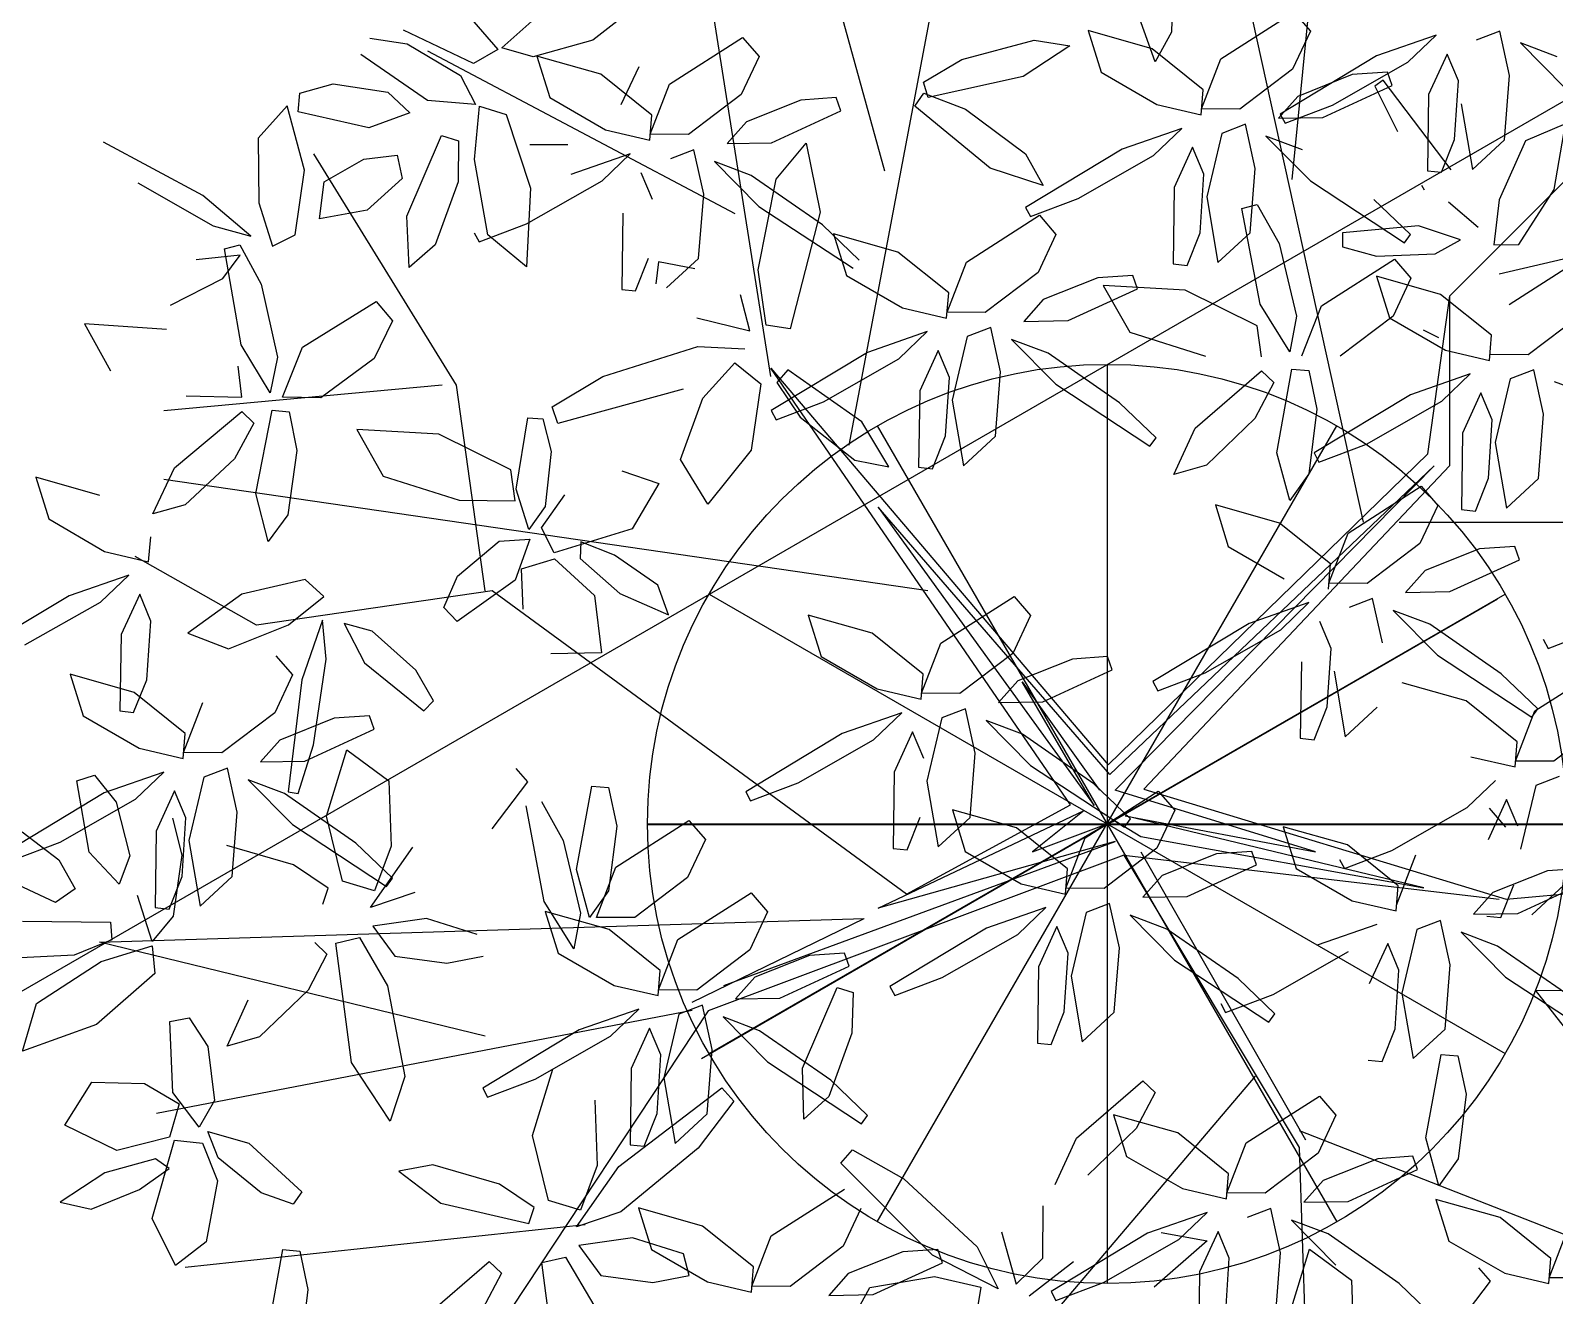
# Model space of a CAD drawing. Extents: x 8365 to 8547, y -347 to -272.
# Drawn here: x 8495.849 to 8496.843, y -302.266 to -301.44 of the extents above; entities that cross this region are included whole.
import ezdxf

# ---------------------------------------------------------------- set-up
doc = ezdxf.new("R2010")
doc.units = 0
doc.layers.get('0').update_dxf_attribs({"linetype": 'CONTINUOUS'})
doc.layers.add('1', color=7, linetype='CONTINUOUS')

msp = doc.modelspace()

# ---------------------------------------------------------------- linework, layer by layer
at = {"color": 44}
for p, q in [((8496.71859, -301.76143), (8496.61139, -301.27485)), ((8496.38302, -301.71109), (8496.46225, -301.29163)), ((8496.67198, -301.53772), (8496.69528, -301.30282)), ((8496.40632, -301.53212), (8496.34573, -301.314)), ((8496.33175, -301.66635), (8496.28048, -301.34197)), ((8496.30845, -301.56009), (8496.10804, -301.45382)), ((8496.7749, -301.61357), (8496.88579, -301.50268)), ((8496.12668, -301.67194), (8496.03347, -301.52094)), ((8496.80714, -301.59924), (8496.97492, -301.56009)), ((8496.76053, -301.71669), (8496.7749, -301.61357)), ((8496.7749, -301.72445), (8496.7749, -301.61357)), ((8496.5275, -301.94599), (8496.33175, -301.66076)), ((8496.33175, -301.66076), (8496.552, -301.91976)), ((8496.11736, -301.67194), (8495.93559, -301.68872)), ((8496.14532, -301.80617), (8496.12668, -301.67194)), ((8496.552, -301.91976), (8496.76053, -301.71669)), ((8496.7648, -301.72453), (8496.5531, -301.92607)), ((8496.55649, -301.93623), (8496.7648, -301.72453)), ((8496.57526, -301.93572), (8496.7749, -301.72445)), ((8496.43428, -301.80617), (8495.93559, -301.73347)), ((8496.5531, -301.92607), (8496.40186, -301.75146)), ((8496.40186, -301.75146), (8496.54294, -301.94623)), ((8496.74189, -301.76143), (8497.02619, -301.76143)), ((8495.99618, -301.82854), (8495.91695, -301.7838)), ((8496.14998, -301.80617), (8495.99618, -301.82854)), ((8496.42038, -302.00416), (8496.14998, -301.80617)), ((8496.54294, -301.94623), (8496.49586, -301.86561)), ((8496.49586, -301.86561), (8496.54633, -301.93623)), ((8496.6874, -301.97654), (8496.55649, -301.93623)), ((8496.57526, -301.93572), (8496.8118, -302.00751)), ((8496.40186, -302.01346), (8496.53633, -301.94961)), ((8496.42038, -302.00416), (8496.5275, -301.94599)), ((8496.53633, -301.94961), (8496.50263, -301.97654)), ((8496.50263, -301.97654), (8496.55649, -301.95639)), ((8496.55649, -301.95639), (8496.57325, -301.96655)), ((8496.56309, -301.953), (8496.6874, -301.97654)), ((8496.75803, -302.00008), (8496.56309, -301.953)), ((8496.30109, -302.06393), (8496.55649, -301.96977)), ((8496.55649, -301.96977), (8496.40186, -302.01346)), ((8496.57325, -301.96655), (8496.75803, -302.00008)), ((8496.56215, -301.97867), (8496.29085, -302.08028)), ((8496.56215, -301.97867), (8496.67664, -302.16971)), ((8496.56215, -301.97867), (8496.80714, -302.00751)), ((8496.57325, -301.97654), (8496.6808, -302.1647)), ((8496.8118, -302.00751), (8496.99823, -301.99074)), ((8495.89364, -302.03548), (8496.39279, -302.02013)), ((8496.28048, -302.07463), (8496.39279, -302.02013)), ((8496.14532, -302.097), (8495.89364, -302.03548)), ((8496.28048, -302.08022), (8495.93093, -302.14733)), ((8496.29085, -302.08028), (8496.08007, -302.39901)), ((8496.64795, -302.12314), (8496.29446, -302.53883)), ((8496.67664, -302.15852), (8497.10542, -302.3263)), ((8496.67664, -302.16971), (8496.69062, -302.60035)), ((8496.21057, -302.22004), (8495.94957, -302.24801))]:
    msp.add_line(p, q, dxfattribs=at)
at = {"color": 62}
for p, q in [((8496.59469, -301.39755), (8496.59339, -301.44148)), ((8496.58263, -301.46071), (8496.57126, -301.42934)), ((8496.62554, -301.4588), (8496.67325, -301.42831)), ((8496.67325, -301.42831), (8496.68405, -301.44078)), ((8496.58076, -301.4523), (8496.53893, -301.44045)), ((8496.53893, -301.44045), (8496.54735, -301.46762)), ((8496.59339, -301.44148), (8496.58263, -301.46071)), ((8496.68405, -301.44078), (8496.67238, -301.46556)), ((8496.76607, -301.44342), (8496.72717, -301.45696)), ((8496.74765, -301.46109), (8496.76607, -301.44342)), ((8496.52701, -301.45031), (8496.49655, -301.47047)), ((8496.50368, -301.4466), (8496.52701, -301.45031)), ((8496.614, -301.47899), (8496.58076, -301.4523)), ((8496.61292, -301.49156), (8496.62554, -301.4588)), ((8496.72717, -301.45696), (8496.66422, -301.49502)), ((8496.69843, -301.48917), (8496.74765, -301.46109)), ((8496.54735, -301.46762), (8496.58384, -301.48872)), ((8496.67238, -301.46556), (8496.63792, -301.49174)), ((8496.71132, -301.46918), (8496.67575, -301.48337)), ((8496.73429, -301.46762), (8496.71132, -301.46918)), ((8496.73148, -301.47284), (8496.72596, -301.47665)), ((8496.73735, -301.47627), (8496.73429, -301.46762)), ((8496.61268, -301.49542), (8496.614, -301.47899)), ((8496.67575, -301.48337), (8496.66311, -301.49755)), ((8496.69205, -301.49707), (8496.73735, -301.47627)), ((8496.72596, -301.47665), (8496.7409, -301.50624)), ((8496.76117, -301.48214), (8496.76046, -301.53198)), ((8496.58384, -301.48872), (8496.61268, -301.49542)), ((8496.63792, -301.49174), (8496.61292, -301.49156)), ((8496.66743, -301.50091), (8496.69843, -301.48917)), ((8496.59997, -301.50424), (8496.56107, -301.51778)), ((8496.58155, -301.52191), (8496.59997, -301.50424)), ((8496.64156, -301.50162), (8496.62616, -301.5075)), ((8496.64791, -301.53054), (8496.64156, -301.50162)), ((8496.66311, -301.49755), (8496.69205, -301.49707)), ((8496.66422, -301.49502), (8496.66743, -301.50091)), ((8496.62616, -301.5075), (8496.61636, -301.54899)), ((8496.67887, -301.51833), (8496.65499, -301.5093)), ((8496.65499, -301.5093), (8496.68395, -301.53859)), ((8496.56107, -301.51778), (8496.49812, -301.55584)), ((8496.53233, -301.54999), (8496.58155, -301.52191)), ((8496.60708, -301.51663), (8496.59506, -301.54296)), ((8496.61445, -301.53414), (8496.60708, -301.51663)), ((8496.61195, -301.57236), (8496.61445, -301.53414)), ((8496.64457, -301.57255), (8496.64791, -301.53054)), ((8496.76046, -301.53198), (8496.76958, -301.53294)), ((8496.59506, -301.54296), (8496.59435, -301.5928)), ((8496.68395, -301.53859), (8496.74538, -301.57904)), ((8496.50133, -301.56173), (8496.53233, -301.54999)), ((8496.61636, -301.54899), (8496.62366, -301.59185)), ((8496.6393, -301.55667), (8496.6493, -301.55391)), ((8496.6493, -301.55391), (8496.66355, -301.57935)), ((8496.74932, -301.57361), (8496.72539, -301.55068)), ((8496.50714, -301.56101), (8496.51794, -301.57348)), ((8496.65118, -301.6191), (8496.6393, -301.55667)), ((8496.51794, -301.57348), (8496.50628, -301.59826)), ((8496.60348, -301.59377), (8496.61195, -301.57236)), ((8496.62366, -301.59185), (8496.64457, -301.57255)), ((8496.75451, -301.56788), (8496.70487, -301.57243)), ((8496.70487, -301.57243), (8496.70487, -301.58161)), ((8496.74538, -301.57904), (8496.74932, -301.57361)), ((8496.66355, -301.57935), (8496.67485, -301.62688)), ((8496.70487, -301.58161), (8496.72706, -301.58777)), ((8496.59435, -301.5928), (8496.60348, -301.59377)), ((8496.69113, -301.6201), (8496.73883, -301.5896)), ((8496.72706, -301.58777), (8496.76533, -301.58623)), ((8496.73883, -301.5896), (8496.74963, -301.60207)), ((8496.54522, -301.60189), (8496.50964, -301.61607)), ((8496.56819, -301.60032), (8496.54522, -301.60189)), ((8496.57124, -301.60897), (8496.56819, -301.60032)), ((8496.76901, -301.61265), (8496.72718, -301.6008)), ((8496.72718, -301.6008), (8496.7356, -301.62797)), ((8496.74963, -301.60207), (8496.73797, -301.62685)), ((8496.52595, -301.62978), (8496.57124, -301.60897)), ((8496.60223, -301.60987), (8496.54873, -301.60679)), ((8496.54873, -301.60679), (8496.56606, -301.63734)), ((8496.64932, -301.63318), (8496.60223, -301.60987)), ((8496.6705, -301.65011), (8496.65118, -301.6191)), ((8496.6785, -301.65285), (8496.69113, -301.6201)), ((8496.497, -301.63026), (8496.52595, -301.62978)), ((8496.65208, -301.65338), (8496.64932, -301.63318)), ((8496.67485, -301.62688), (8496.6705, -301.65011)), ((8496.73797, -301.62685), (8496.7035, -301.65303)), ((8496.56606, -301.63734), (8496.61557, -301.65302)), ((8496.60878, -301.69994), (8496.65212, -301.66259)), ((8496.65212, -301.66259), (8496.66006, -301.67019)), ((8496.66206, -301.71603), (8496.67197, -301.66155)), ((8496.67197, -301.66155), (8496.68292, -301.66244)), ((8496.68292, -301.66244), (8496.68828, -301.68759)), ((8496.51784, -301.6713), (8496.57928, -301.71175)), ((8496.66006, -301.67019), (8496.64778, -301.69368)), ((8496.42896, -301.67566), (8496.42825, -301.7255)), ((8496.45026, -301.6817), (8496.45756, -301.72455)), ((8496.74932, -301.67813), (8496.68637, -301.71619)), ((8496.72058, -301.71034), (8496.7698, -301.68226)), ((8496.68828, -301.68759), (8496.68299, -301.72978)), ((8496.59492, -301.73028), (8496.60878, -301.69994)), ((8496.64778, -301.69368), (8496.61607, -301.7241)), ((8496.43737, -301.72647), (8496.44584, -301.70506)), ((8496.45756, -301.72455), (8496.47847, -301.70526)), ((8496.57928, -301.71175), (8496.58322, -301.70631)), ((8496.68958, -301.72208), (8496.72058, -301.71034)), ((8496.67054, -301.74729), (8496.66206, -301.71603)), ((8496.68637, -301.71619), (8496.68958, -301.72208)), ((8496.42825, -301.7255), (8496.43737, -301.72647)), ((8496.61607, -301.7241), (8496.59492, -301.73028)), ((8496.68299, -301.72978), (8496.67054, -301.74729)), ((8496.70859, -301.76844), (8496.7563, -301.73795)), ((8496.7563, -301.73795), (8496.7671, -301.75042)), ((8496.66381, -301.76194), (8496.62198, -301.75009)), ((8496.62198, -301.75009), (8496.6304, -301.77727)), ((8496.7671, -301.75042), (8496.75543, -301.7752)), ((8496.69705, -301.78863), (8496.66381, -301.76194)), ((8496.69597, -301.8012), (8496.70859, -301.76844)), ((8496.6304, -301.77727), (8496.66689, -301.79836)), ((8496.75543, -301.7752), (8496.72097, -301.80138)), ((8496.69573, -301.80506), (8496.69705, -301.78863)), ((8496.72097, -301.80138), (8496.69597, -301.8012)), ((8496.7588, -301.79301), (8496.74616, -301.8072)), ((8496.44283, -301.84032), (8496.49053, -301.80983)), ((8496.49053, -301.80983), (8496.50133, -301.8223)), ((8496.72461, -301.81126), (8496.70921, -301.81714)), ((8496.73096, -301.84019), (8496.72461, -301.81126)), ((8496.50133, -301.8223), (8496.48967, -301.84708)), ((8496.68302, -301.81388), (8496.64412, -301.82742)), ((8496.6646, -301.83156), (8496.68302, -301.81388)), ((8496.76192, -301.82797), (8496.73804, -301.81894)), ((8496.73804, -301.81894), (8496.767, -301.84824)), ((8496.64412, -301.82742), (8496.58117, -301.86548)), ((8496.61538, -301.85964), (8496.6646, -301.83156)), ((8496.6975, -301.84378), (8496.69013, -301.82627)), ((8496.43129, -301.86051), (8496.39804, -301.83382)), ((8496.4302, -301.87308), (8496.44283, -301.84032)), ((8496.48967, -301.84708), (8496.4552, -301.87326)), ((8496.52861, -301.85071), (8496.49303, -301.86489)), ((8496.55158, -301.84914), (8496.52861, -301.85071)), ((8496.55463, -301.85779), (8496.55158, -301.84914)), ((8496.42997, -301.87695), (8496.43129, -301.86051)), ((8496.50933, -301.8786), (8496.55463, -301.85779)), ((8496.58438, -301.87138), (8496.61538, -301.85964)), ((8496.40112, -301.87024), (8496.42997, -301.87695)), ((8496.49303, -301.86489), (8496.48039, -301.87908)), ((8496.58117, -301.86548), (8496.58438, -301.87138)), ((8496.4552, -301.87326), (8496.4302, -301.87308)), ((8496.48039, -301.87908), (8496.50933, -301.8786)), ((8496.41726, -301.88577), (8496.37835, -301.8993)), ((8496.39883, -301.90344), (8496.41726, -301.88577)), ((8496.44344, -301.88902), (8496.43365, -301.93052)), ((8496.45884, -301.88314), (8496.44344, -301.88902)), ((8496.4652, -301.91207), (8496.45884, -301.88314)), ((8496.49615, -301.89985), (8496.47227, -301.89082)), ((8496.47227, -301.89082), (8496.50123, -301.92012)), ((8496.42437, -301.89815), (8496.41235, -301.92448)), ((8496.43173, -301.91566), (8496.42437, -301.89815)), ((8496.54267, -301.9322), (8496.49615, -301.89985)), ((8496.46185, -301.95408), (8496.4652, -301.91207)), ((8496.50123, -301.92012), (8496.56267, -301.96057)), ((8496.41235, -301.92448), (8496.41164, -301.97432)), ((8496.43365, -301.93052), (8496.44095, -301.97337)), ((8496.53695, -301.9675), (8496.58466, -301.937)), ((8496.56661, -301.95513), (8496.54267, -301.9322)), ((8496.58466, -301.937), (8496.59546, -301.94948)), ((8496.49217, -301.96099), (8496.45034, -301.94915)), ((8496.45034, -301.94915), (8496.45876, -301.97632)), ((8496.59546, -301.94948), (8496.58379, -301.97425)), ((8496.42076, -301.97529), (8496.42923, -301.95388)), ((8496.44095, -301.97337), (8496.46185, -301.95408)), ((8496.52541, -301.98769), (8496.49217, -301.96099)), ((8496.56267, -301.96057), (8496.56661, -301.95513)), ((8496.52433, -302.00026), (8496.53695, -301.9675)), ((8496.41164, -301.97432), (8496.42076, -301.97529)), ((8496.45876, -301.97632), (8496.49525, -301.99741)), ((8496.58379, -301.97425), (8496.54933, -302.00043)), ((8496.62273, -301.97788), (8496.58716, -301.99207)), ((8496.6457, -301.97632), (8496.62273, -301.97788)), ((8496.64876, -301.98497), (8496.6457, -301.97632)), ((8496.52409, -302.00412), (8496.52541, -301.98769)), ((8496.60346, -302.00577), (8496.64876, -301.98497)), ((8496.49525, -301.99741), (8496.52409, -302.00412)), ((8496.54933, -302.00043), (8496.52433, -302.00026)), ((8496.58716, -301.99207), (8496.57452, -302.00625)), ((8496.31889, -302.00335), (8496.32969, -302.01583)), ((8496.55297, -302.01032), (8496.53757, -302.0162)), ((8496.55932, -302.03924), (8496.55297, -302.01032)), ((8496.57452, -302.00625), (8496.60346, -302.00577)), ((8496.32969, -302.01583), (8496.31803, -302.0406)), ((8496.51138, -302.01294), (8496.47248, -302.02648)), ((8496.49296, -302.03061), (8496.51138, -302.01294)), ((8496.53757, -302.0162), (8496.52777, -302.05769)), ((8496.59028, -302.02703), (8496.5664, -302.018)), ((8496.5664, -302.018), (8496.59536, -302.04729)), ((8496.47248, -302.02648), (8496.40953, -302.06454)), ((8496.44374, -302.05869), (8496.49296, -302.03061)), ((8496.51849, -302.02532), (8496.50647, -302.05166)), ((8496.52586, -302.04284), (8496.51849, -302.02532)), ((8496.6368, -302.05937), (8496.59028, -302.02703)), ((8496.55598, -302.08125), (8496.55932, -302.03924)), ((8496.35697, -302.04423), (8496.32139, -302.05842)), ((8496.33769, -302.07212), (8496.38299, -302.05132)), ((8496.37994, -302.04267), (8496.35697, -302.04423)), ((8496.38299, -302.05132), (8496.37994, -302.04267)), ((8496.52336, -302.08105), (8496.52586, -302.04284)), ((8496.41274, -302.07043), (8496.44374, -302.05869)), ((8496.50647, -302.05166), (8496.50576, -302.1015)), ((8496.52777, -302.05769), (8496.53507, -302.10055)), ((8496.35252, -302.11775), (8496.37501, -302.06515)), ((8496.37501, -302.06515), (8496.38548, -302.06848)), ((8496.38548, -302.06848), (8496.38479, -302.09498)), ((8496.40953, -302.06454), (8496.41274, -302.07043)), ((8496.30875, -302.0726), (8496.33769, -302.07212)), ((8496.51489, -302.10246), (8496.52336, -302.08105)), ((8496.53507, -302.10055), (8496.55598, -302.08125)), ((8496.62547, -302.0756), (8496.62867, -302.08149)), ((8496.30063, -302.08435), (8496.32959, -302.11364)), ((8496.37103, -302.12573), (8496.32451, -302.09338)), ((8496.38479, -302.09498), (8496.36969, -302.13625)), ((8496.50576, -302.1015), (8496.51489, -302.10246)), ((8496.32959, -302.11364), (8496.39103, -302.15409)), ((8496.35342, -302.1511), (8496.35252, -302.11775)), ((8496.39497, -302.14866), (8496.37103, -302.12573)), ((8496.53136, -302.16346), (8496.5747, -302.12611)), ((8496.5747, -302.12611), (8496.58264, -302.13372)), ((8496.36969, -302.13625), (8496.35342, -302.1511)), ((8496.58264, -302.13372), (8496.57036, -302.15721)), ((8496.39103, -302.15409), (8496.39497, -302.14866)), ((8496.59736, -302.16005), (8496.55554, -302.1482)), ((8496.55554, -302.1482), (8496.56396, -302.17538)), ((8496.57036, -302.15721), (8496.53865, -302.18763)), ((8496.63061, -302.18674), (8496.59736, -302.16005)), ((8496.5175, -302.19381), (8496.53136, -302.16346)), ((8496.62953, -302.19931), (8496.64215, -302.16655)), ((8496.3774, -302.17984), (8496.38504, -302.17111)), ((8496.43726, -302.23983), (8496.3774, -302.17984)), ((8496.38504, -302.17111), (8496.41862, -302.19011)), ((8496.56396, -302.17538), (8496.60045, -302.19647)), ((8496.41862, -302.19011), (8496.4664, -302.23448)), ((8496.62929, -302.20318), (8496.63061, -302.18674)), ((8496.33209, -302.22738), (8496.3798, -302.19688)), ((8496.60045, -302.19647), (8496.62929, -302.20318)), ((8496.3906, -302.20935), (8496.37893, -302.23413)), ((8496.32055, -302.24757), (8496.28731, -302.22087)), ((8496.31947, -302.26013), (8496.33209, -302.22738)), ((8496.37893, -302.23413), (8496.34446, -302.26031)), ((8496.41787, -302.23776), (8496.3823, -302.25194)), ((8496.44084, -302.2362), (8496.41787, -302.23776)), ((8496.44389, -302.24485), (8496.44084, -302.2362)), ((8496.31923, -302.264), (8496.32055, -302.24757)), ((8496.3986, -302.26565), (8496.44389, -302.24485)), ((8496.29039, -302.25729), (8496.31923, -302.264)), ((8496.34446, -302.26031), (8496.31947, -302.26013)), ((8496.3823, -302.25194), (8496.36966, -302.26613)), ((8496.39646, -302.26104), (8496.43861, -302.25387)), ((8496.36966, -302.26613), (8496.3986, -302.26565)), ((8496.38003, -302.29084), (8496.39646, -302.26104))]:
    msp.add_line(p, q, dxfattribs=at)
at = {"color": 60}
for p, q in [((8496.13072, -301.42646), (8496.15368, -301.45283)), ((8496.1562, -301.45163), (8496.17977, -301.43083)), ((8496.23523, -301.4315), (8496.21566, -301.44673)), ((8496.13771, -301.46181), (8496.09196, -301.44023)), ((8496.07003, -301.44527), (8496.09455, -301.449)), ((8496.09455, -301.449), (8496.12925, -301.46974)), ((8496.15368, -301.45283), (8496.13771, -301.46181)), ((8496.17673, -301.45763), (8496.1562, -301.45163)), ((8496.21566, -301.44673), (8496.17673, -301.45763)), ((8496.26565, -301.47539), (8496.31335, -301.44489)), ((8496.31335, -301.44489), (8496.32416, -301.45737)), ((8496.45647, -301.45921), (8496.50368, -301.4466)), ((8496.10771, -301.48598), (8496.0643, -301.45607)), ((8496.22086, -301.46888), (8496.17903, -301.45704)), ((8496.17903, -301.45704), (8496.18746, -301.48421)), ((8496.24555, -301.46413), (8496.23389, -301.48891)), ((8496.32416, -301.45737), (8496.31249, -301.48214)), ((8496.43143, -301.47416), (8496.45647, -301.45921)), ((8496.12925, -301.46974), (8496.13902, -301.48877)), ((8496.25411, -301.49558), (8496.22086, -301.46888)), ((8496.43447, -301.48408), (8496.43143, -301.47416)), ((8496.49655, -301.47047), (8496.43447, -301.48408)), ((8496.02331, -301.49355), (8496.02446, -301.48138)), ((8496.02446, -301.48138), (8496.04606, -301.47516)), ((8496.04606, -301.47516), (8496.0818, -301.48059)), ((8496.0818, -301.48059), (8496.09627, -301.49422)), ((8496.18746, -301.48421), (8496.22394, -301.5053)), ((8496.25303, -301.50815), (8496.26565, -301.47539)), ((8496.31249, -301.48214), (8496.27802, -301.50832)), ((8496.3744, -301.48421), (8496.35143, -301.48577)), ((8496.37745, -301.49286), (8496.3744, -301.48421)), ((8496.42577, -301.48986), (8496.43168, -301.48133)), ((8496.43168, -301.48133), (8496.45892, -301.49172)), ((8496.01623, -301.48962), (8495.99715, -301.51072)), ((8496.02737, -301.53164), (8496.01623, -301.48962)), ((8496.06935, -301.50397), (8496.02331, -301.49355)), ((8496.09627, -301.49422), (8496.06935, -301.50397)), ((8496.13902, -301.48877), (8496.10771, -301.48598)), ((8496.13829, -301.52458), (8496.14163, -301.48977)), ((8496.14163, -301.48977), (8496.15914, -301.49518)), ((8496.35143, -301.48577), (8496.31585, -301.49996)), ((8496.33216, -301.51366), (8496.37745, -301.49286)), ((8496.47492, -301.53016), (8496.42577, -301.48986)), ((8496.45892, -301.49172), (8496.49808, -301.52096)), ((8496.15914, -301.49518), (8496.17496, -301.54322)), ((8496.25279, -301.51201), (8496.25411, -301.49558)), ((8496.31585, -301.49996), (8496.30322, -301.51414)), ((8495.961, -301.5481), (8495.89616, -301.51337)), ((8495.99715, -301.51072), (8495.99762, -301.55286)), ((8496.09421, -301.56157), (8496.1168, -301.50897)), ((8496.1168, -301.50897), (8496.12787, -301.51246)), ((8496.12787, -301.51246), (8496.12767, -301.53908)), ((8496.22394, -301.5053), (8496.25279, -301.51201)), ((8496.27802, -301.50832), (8496.25303, -301.50815)), ((8496.30322, -301.51414), (8496.33216, -301.51366)), ((8496.33528, -301.53744), (8496.35495, -301.51398)), ((8496.35495, -301.51398), (8496.36411, -301.55906)), ((8496.04035, -301.53924), (8496.06626, -301.52426)), ((8496.06626, -301.52426), (8496.08799, -301.52166)), ((8496.08799, -301.52166), (8496.09109, -301.53707)), ((8496.19942, -301.51509), (8496.17442, -301.51491)), ((8496.24008, -301.52083), (8496.20117, -301.53437)), ((8496.22165, -301.5385), (8496.24008, -301.52083)), ((8496.28166, -301.51821), (8496.26626, -301.52409)), ((8496.28802, -301.54713), (8496.28166, -301.51821)), ((8496.49808, -301.52096), (8496.50962, -301.54158)), ((8496.02137, -301.57385), (8496.02737, -301.53164)), ((8496.14715, -301.57387), (8496.13829, -301.52458)), ((8496.25456, -301.55073), (8496.24719, -301.53321)), ((8496.31897, -301.53492), (8496.29509, -301.52589)), ((8496.29509, -301.52589), (8496.32405, -301.55518)), ((8496.50962, -301.54158), (8496.47492, -301.53016)), ((8495.91864, -301.53981), (8495.96789, -301.56782)), ((8496.03718, -301.56338), (8496.04035, -301.53924)), ((8496.09109, -301.53707), (8496.06842, -301.55765)), ((8496.12767, -301.53908), (8496.11262, -301.58038)), ((8496.17496, -301.54322), (8496.17233, -301.59458)), ((8496.17244, -301.56658), (8496.22165, -301.5385)), ((8496.3655, -301.56726), (8496.31897, -301.53492)), ((8496.32354, -301.59653), (8496.33528, -301.53744)), ((8496.75658, -301.5414), (8496.75817, -301.54436)), ((8495.99249, -301.57466), (8495.961, -301.5481)), ((8495.99762, -301.55286), (8496.00656, -301.5811)), ((8496.28468, -301.58914), (8496.28802, -301.54713)), ((8496.06842, -301.55765), (8496.03718, -301.56338)), ((8496.09582, -301.5951), (8496.09421, -301.56157)), ((8496.23517, -301.55955), (8496.23446, -301.60939)), ((8496.32405, -301.55518), (8496.38549, -301.59563)), ((8496.36411, -301.55906), (8496.34451, -301.63503)), ((8496.45944, -301.5915), (8496.50714, -301.56101)), ((8496.49812, -301.55584), (8496.50133, -301.56173)), ((8495.96789, -301.56782), (8495.99249, -301.57466)), ((8496.00656, -301.5811), (8496.02137, -301.57385)), ((8496.13823, -301.57243), (8496.14144, -301.57832)), ((8496.14144, -301.57832), (8496.17244, -301.56658)), ((8496.17233, -301.59458), (8496.14715, -301.57387)), ((8496.38943, -301.5902), (8496.3655, -301.56726)), ((8496.41465, -301.585), (8496.37282, -301.57316)), ((8496.37282, -301.57316), (8496.38125, -301.60033)), ((8495.97518, -301.58295), (8495.98522, -301.58033)), ((8495.9862, -301.64554), (8495.97518, -301.58295)), ((8495.98522, -301.58033), (8495.99911, -301.60596)), ((8496.11262, -301.58038), (8496.09582, -301.5951)), ((8495.98546, -301.58709), (8495.95668, -301.59019)), ((8495.97416, -301.60236), (8495.98546, -301.58709)), ((8496.24358, -301.61035), (8496.25205, -301.58894)), ((8496.2584, -301.59129), (8496.25672, -301.60583)), ((8496.28223, -301.59591), (8496.2584, -301.59129)), ((8496.26377, -301.60844), (8496.28468, -301.58914)), ((8496.4479, -301.61169), (8496.41465, -301.585)), ((8496.44681, -301.62426), (8496.45944, -301.5915)), ((8495.94001, -301.6197), (8495.97416, -301.60236)), ((8496.32881, -301.63263), (8496.32354, -301.59653)), ((8496.38125, -301.60033), (8496.41773, -301.62142)), ((8496.50628, -301.59826), (8496.47181, -301.62444)), ((8495.99911, -301.60596), (8496.00976, -301.65366)), ((8496.23446, -301.60939), (8496.24358, -301.61035)), ((8496.31801, -301.63643), (8496.31193, -301.61287)), ((8496.44658, -301.62813), (8496.4479, -301.61169)), ((8496.02613, -301.64709), (8496.07425, -301.61726)), ((8496.07425, -301.61726), (8496.08488, -301.62988)), ((8496.41773, -301.62142), (8496.44658, -301.62813)), ((8496.50964, -301.61607), (8496.497, -301.63026)), ((8495.93738, -301.63564), (8495.88393, -301.63182)), ((8495.88393, -301.63182), (8495.90083, -301.6626)), ((8496.08488, -301.62988), (8496.07287, -301.6545)), ((8496.28352, -301.62786), (8496.31801, -301.63643)), ((8496.34451, -301.63503), (8496.32881, -301.63263)), ((8496.47181, -301.62444), (8496.44681, -301.62426)), ((8496.43387, -301.63695), (8496.39496, -301.65049)), ((8496.41544, -301.65462), (8496.43387, -301.63695)), ((8496.46005, -301.6402), (8496.45026, -301.6817)), ((8496.47545, -301.63432), (8496.46005, -301.6402)), ((8496.48181, -301.66325), (8496.47545, -301.63432)), ((8496.51276, -301.65103), (8496.48888, -301.642)), ((8496.48888, -301.642), (8496.51784, -301.6713)), ((8496.76783, -301.64095), (8496.75779, -301.63605)), ((8496.00508, -301.67682), (8495.9862, -301.64554)), ((8496.01305, -301.67967), (8496.02613, -301.64709)), ((8496.22208, -301.66624), (8496.28425, -301.64656)), ((8496.28425, -301.64656), (8496.31483, -301.64816)), ((8496.39496, -301.65049), (8496.33202, -301.68854)), ((8496.44098, -301.64933), (8496.42896, -301.67566)), ((8496.44834, -301.66684), (8496.44098, -301.64933)), ((8496.55928, -301.68338), (8496.51276, -301.65103)), ((8495.98662, -301.67983), (8495.98414, -301.6596)), ((8496.00976, -301.65366), (8496.00508, -301.67682)), ((8496.07287, -301.6545), (8496.03804, -301.6802)), ((8496.28741, -301.6803), (8496.30838, -301.65732)), ((8496.30838, -301.65732), (8496.32523, -301.67106)), ((8496.34289, -301.66184), (8496.33577, -301.67021)), ((8496.39119, -301.69574), (8496.34289, -301.66184)), ((8496.36623, -301.6827), (8496.41544, -301.65462)), ((8496.47847, -301.70526), (8496.48181, -301.66325)), ((8496.18899, -301.68608), (8496.22208, -301.66624)), ((8496.32523, -301.67106), (8496.31907, -301.7143)), ((8496.33577, -301.67021), (8496.351, -301.69285)), ((8496.44584, -301.70506), (8496.44834, -301.66684)), ((8495.95012, -301.67897), (8495.98662, -301.67983)), ((8496.03804, -301.6802), (8496.01305, -301.67967)), ((8496.27453, -301.67455), (8496.19282, -301.69703)), ((8496.27285, -301.7205), (8496.28741, -301.6803)), ((8496.33523, -301.69444), (8496.36623, -301.6827)), ((8496.58322, -301.70631), (8496.55928, -301.68338)), ((8495.94268, -301.72578), (8495.98654, -301.68904)), ((8495.98654, -301.68904), (8495.99437, -301.69675)), ((8495.99573, -301.74261), (8496.00639, -301.68828)), ((8496.00639, -301.68828), (8496.01733, -301.68932)), ((8496.01733, -301.68932), (8496.02235, -301.71454)), ((8496.16561, -301.73976), (8496.17331, -301.69328)), ((8496.17331, -301.69328), (8496.18308, -301.69388)), ((8496.19282, -301.69703), (8496.18899, -301.68608)), ((8496.33202, -301.68854), (8496.33523, -301.69444)), ((8496.351, -301.69285), (8496.38671, -301.72078)), ((8495.99437, -301.69675), (8495.98176, -301.72007)), ((8496.11505, -301.70386), (8496.06155, -301.70078)), ((8496.06155, -301.70078), (8496.07888, -301.73133)), ((8496.18308, -301.69388), (8496.18837, -301.71518)), ((8496.40883, -301.72516), (8496.39119, -301.69574)), ((8496.16214, -301.72717), (8496.11505, -301.70386)), ((8495.98176, -301.72007), (8495.94963, -301.75005)), ((8496.02235, -301.71454), (8496.01647, -301.75665)), ((8496.18837, -301.71518), (8496.18454, -301.75114)), ((8496.29067, -301.7495), (8496.27285, -301.7205)), ((8496.31907, -301.7143), (8496.29067, -301.7495)), ((8496.38671, -301.72078), (8496.40883, -301.72516)), ((8495.89394, -301.74399), (8495.85217, -301.73192)), ((8495.85217, -301.73192), (8495.86046, -301.75914)), ((8495.92841, -301.75593), (8495.94268, -301.72578)), ((8496.07888, -301.73133), (8496.12839, -301.74701)), ((8496.1649, -301.74737), (8496.16214, -301.72717)), ((8496.23467, -301.72776), (8496.25865, -301.73609)), ((8496.00378, -301.77399), (8495.99573, -301.74261)), ((8496.17381, -301.76622), (8496.16561, -301.73976)), ((8496.25865, -301.73609), (8496.24123, -301.76563)), ((8495.94963, -301.75005), (8495.92841, -301.75593)), ((8496.12839, -301.74701), (8496.1649, -301.74737)), ((8496.18454, -301.75114), (8496.17381, -301.76622)), ((8496.18211, -301.76507), (8496.19732, -301.74342)), ((8495.86046, -301.75914), (8495.89683, -301.78042)), ((8496.01647, -301.75665), (8496.00378, -301.77399)), ((8495.92564, -301.78728), (8495.92705, -301.77086)), ((8496.15449, -301.77379), (8496.1745, -301.77253)), ((8496.1745, -301.77253), (8496.16488, -301.79932)), ((8496.19047, -301.7814), (8496.18211, -301.76507)), ((8496.24123, -301.76563), (8496.19047, -301.7814)), ((8495.89683, -301.78042), (8495.92564, -301.78728)), ((8496.1273, -301.79658), (8496.15449, -301.77379)), ((8496.20789, -301.77425), (8496.20738, -301.78509)), ((8496.22984, -301.78294), (8496.20789, -301.77425)), ((8496.16897, -301.79189), (8496.19067, -301.78524)), ((8496.17023, -301.81814), (8496.16897, -301.79189)), ((8496.19067, -301.78524), (8496.21677, -301.80931)), ((8496.20738, -301.78509), (8496.23323, -301.80784)), ((8496.25796, -301.8024), (8496.22984, -301.78294)), ((8495.91288, -301.79603), (8495.87391, -301.80937)), ((8495.89437, -301.81361), (8495.91288, -301.79603)), ((8496.02797, -301.79871), (8495.98643, -301.80836)), ((8496.04007, -301.8099), (8496.02797, -301.79871)), ((8496.11833, -301.81696), (8496.1273, -301.79658)), ((8496.16488, -301.79932), (8496.12715, -301.82628)), ((8496.26511, -301.82187), (8496.25796, -301.8024)), ((8495.87391, -301.80937), (8495.81076, -301.8471)), ((8495.91993, -301.80845), (8495.90777, -301.83472)), ((8495.9272, -301.82601), (8495.91993, -301.80845)), ((8495.98643, -301.80836), (8495.95127, -301.83392)), ((8496.01697, -301.82844), (8496.04007, -301.8099)), ((8496.21677, -301.80931), (8496.22135, -301.84668)), ((8496.23323, -301.80784), (8496.26511, -301.82187)), ((8495.845, -301.84143), (8495.89437, -301.81361)), ((8496.12715, -301.82628), (8496.11833, -301.81696)), ((8496.39804, -301.83382), (8496.35621, -301.82197)), ((8496.35621, -301.82197), (8496.36464, -301.84915)), ((8495.9245, -301.86421), (8495.9272, -301.82601)), ((8495.97784, -301.84409), (8496.01697, -301.82844)), ((8496.03915, -301.82535), (8496.02575, -301.8643)), ((8496.04166, -301.85075), (8496.03915, -301.82535)), ((8496.0716, -301.83244), (8496.05328, -301.82741)), ((8496.05328, -301.82741), (8496.06656, -301.85313)), ((8496.1001, -301.85802), (8496.0716, -301.83244)), ((8495.90777, -301.83472), (8495.9068, -301.88456)), ((8495.95127, -301.83392), (8495.97784, -301.84409)), ((8496.00883, -301.84853), (8496.01963, -301.86101)), ((8496.03332, -301.9068), (8496.04166, -301.85075)), ((8496.22135, -301.84668), (8496.18821, -301.84723)), ((8496.36464, -301.84915), (8496.40112, -301.87024)), ((8495.91634, -301.87252), (8495.87451, -301.86068)), ((8495.87451, -301.86068), (8495.88294, -301.88785)), ((8496.01963, -301.86101), (8496.00797, -301.88578)), ((8496.06656, -301.85313), (8496.1053, -301.88449)), ((8496.1117, -301.87791), (8496.1001, -301.85802)), ((8495.91592, -301.88557), (8495.9245, -301.86421)), ((8496.02575, -301.8643), (8496.01678, -301.93731)), ((8495.94959, -301.89922), (8495.91634, -301.87252)), ((8495.9485, -301.91179), (8495.96112, -301.87903)), ((8496.1053, -301.88449), (8496.1117, -301.87791)), ((8495.88294, -301.88785), (8495.91942, -301.90894)), ((8495.9068, -301.88456), (8495.91592, -301.88557)), ((8496.00797, -301.88578), (8495.9735, -301.91196)), ((8496.04691, -301.88941), (8496.01133, -301.9036)), ((8496.06988, -301.88785), (8496.04691, -301.88941)), ((8496.07293, -301.8965), (8496.06988, -301.88785)), ((8495.94827, -301.91565), (8495.94959, -301.89922)), ((8496.02763, -301.9173), (8496.07293, -301.8965)), ((8496.37835, -301.8993), (8496.31541, -301.93736)), ((8495.91942, -301.90894), (8495.94827, -301.91565)), ((8495.9735, -301.91196), (8495.9485, -301.91179)), ((8496.01133, -301.9036), (8495.99869, -301.91778)), ((8496.02339, -301.93843), (8496.03332, -301.9068)), ((8496.04188, -301.95321), (8496.05509, -301.90996)), ((8496.05509, -301.90996), (8496.08245, -301.9302)), ((8496.34962, -301.93152), (8496.39883, -301.90344)), ((8495.97714, -301.92185), (8495.96174, -301.92773)), ((8495.9835, -301.95077), (8495.97714, -301.92185)), ((8495.99869, -301.91778), (8496.02763, -301.9173)), ((8496.16545, -301.92209), (8496.1731, -301.93082)), ((8495.87875, -301.93023), (8495.89041, -301.92658)), ((8495.88696, -301.97671), (8495.87875, -301.93023)), ((8495.89041, -301.92658), (8495.9045, -301.94409)), ((8495.93556, -301.92447), (8495.89665, -301.93801)), ((8495.91713, -301.94214), (8495.93556, -301.92447)), ((8495.96174, -301.92773), (8495.95195, -301.96922)), ((8496.01445, -301.93856), (8495.99057, -301.92953)), ((8495.99057, -301.92953), (8496.01953, -301.95882)), ((8496.08245, -301.9302), (8496.08396, -301.97294)), ((8496.1731, -301.93082), (8496.14981, -301.96158)), ((8496.31861, -301.94326), (8496.34962, -301.93152)), ((8495.89665, -301.93801), (8495.83371, -301.97607)), ((8495.94266, -301.93685), (8495.93065, -301.96319)), ((8495.95003, -301.95437), (8495.94266, -301.93685)), ((8496.06097, -301.97091), (8496.01445, -301.93856)), ((8496.01678, -301.93731), (8496.02339, -301.93843)), ((8496.20497, -301.98819), (8496.21488, -301.93372)), ((8496.21488, -301.93372), (8496.22583, -301.93461)), ((8496.22583, -301.93461), (8496.2312, -301.95975)), ((8496.31541, -301.93736), (8496.31861, -301.94326)), ((8495.86791, -301.97022), (8495.91713, -301.94214)), ((8495.9045, -301.94409), (8495.91334, -301.97914)), ((8495.98015, -301.99278), (8495.9835, -301.95077)), ((8496.18395, -302.00892), (8496.17206, -301.94649)), ((8496.18206, -301.94373), (8496.19632, -301.96917)), ((8495.94134, -301.95462), (8495.9474, -301.97867)), ((8495.94753, -301.99258), (8495.95003, -301.95437)), ((8496.01953, -301.95882), (8496.08097, -301.99927)), ((8496.05232, -301.99563), (8496.04188, -301.95321)), ((8496.2312, -301.95975), (8496.2259, -302.00194)), ((8496.23066, -301.98659), (8496.27836, -301.95609)), ((8496.27836, -301.95609), (8496.28916, -301.96857)), ((8495.83691, -301.98196), (8495.86791, -301.97022)), ((8495.84321, -301.96363), (8495.86705, -301.98172)), ((8495.93065, -301.96319), (8495.92994, -302.01303)), ((8495.95195, -301.96922), (8495.95925, -302.01208)), ((8496.08491, -301.99384), (8496.06097, -301.97091)), ((8496.19632, -301.96917), (8496.20762, -302.01671)), ((8496.28916, -301.96857), (8496.2775, -301.99334)), ((8495.86705, -301.98172), (8495.87786, -302.00075)), ((8495.90637, -301.99777), (8495.88696, -301.97671)), ((8495.91334, -301.97914), (8495.90637, -301.99777)), ((8495.9474, -301.97867), (8495.9417, -302.01869)), ((8496.02028, -301.98504), (8495.97672, -301.97247)), ((8496.07052, -302.01299), (8496.09805, -301.97346)), ((8496.08396, -301.97294), (8496.07308, -302.00208)), ((8496.04286, -302.00035), (8496.02028, -301.98504)), ((8496.21345, -302.01946), (8496.20497, -301.98819)), ((8496.21803, -302.01935), (8496.23066, -301.98659)), ((8495.86485, -302.00957), (8495.83711, -301.99664)), ((8495.87786, -302.00075), (8495.86485, -302.00957)), ((8495.93906, -302.01399), (8495.94753, -301.99258)), ((8495.95925, -302.01208), (8495.98015, -301.99278)), ((8496.03938, -302.01078), (8496.04286, -302.00035)), ((8496.07308, -302.00208), (8496.05232, -301.99563)), ((8496.08097, -301.99927), (8496.08491, -301.99384)), ((8496.2775, -301.99334), (8496.24303, -302.01953)), ((8495.92794, -302.03507), (8495.91839, -302.00512)), ((8496.09948, -302.00305), (8496.07052, -302.01299)), ((8496.20327, -302.03993), (8496.18395, -302.00892)), ((8496.2259, -302.00194), (8496.21345, -302.01946)), ((8496.27118, -302.03385), (8496.31889, -302.00335)), ((8495.9417, -302.01869), (8495.92794, -302.03507)), ((8495.92994, -302.01303), (8495.93906, -302.01399)), ((8496.10714, -302.02012), (8496.07195, -302.02505)), ((8496.14023, -302.03056), (8496.10714, -302.02012)), ((8496.2264, -302.02735), (8496.18457, -302.0155)), ((8496.18457, -302.0155), (8496.193, -302.04267)), ((8496.20762, -302.01671), (8496.20327, -302.03993)), ((8496.24303, -302.01953), (8496.21803, -302.01935)), ((8495.84347, -302.02193), (8495.90071, -302.02241)), ((8495.90071, -302.02241), (8495.90178, -302.03396)), ((8496.07195, -302.02505), (8496.08638, -302.04464)), ((8496.25965, -302.05404), (8496.2264, -302.02735)), ((8495.90178, -302.03396), (8495.87716, -302.04408)), ((8495.89464, -302.04826), (8495.92803, -302.03786)), ((8495.92803, -302.03786), (8495.92982, -302.0561)), ((8496.03411, -302.03584), (8496.04204, -302.04345)), ((8496.04788, -302.03625), (8496.06335, -302.03261)), ((8496.05808, -302.11405), (8496.04788, -302.03625)), ((8496.06335, -302.03261), (8496.08172, -302.06414)), ((8496.25856, -302.06661), (8496.27118, -302.03385)), ((8496.31803, -302.0406), (8496.28356, -302.06679)), ((8495.87716, -302.04408), (8495.83326, -302.04619)), ((8495.85262, -302.07551), (8495.89464, -302.04826)), ((8496.04204, -302.04345), (8496.02976, -302.06693)), ((8496.08638, -302.04464), (8496.12027, -302.04928)), ((8496.12027, -302.04928), (8496.1441, -302.04467)), ((8496.193, -302.04267), (8496.22948, -302.06376)), ((8495.92982, -302.0561), (8495.89165, -302.08928)), ((8496.25833, -302.07047), (8496.25965, -302.05404)), ((8496.32139, -302.05842), (8496.30875, -302.0726)), ((8496.02976, -302.06693), (8495.99805, -302.09736)), ((8496.08172, -302.06414), (8496.09289, -302.12334)), ((8496.22948, -302.06376), (8496.25833, -302.07047)), ((8496.28356, -302.06679), (8496.25856, -302.06661)), ((8495.84328, -302.10673), (8495.85262, -302.07551)), ((8495.97691, -302.10354), (8495.99077, -302.07319)), ((8496.24561, -302.07929), (8496.20671, -302.09283)), ((8496.22719, -302.09696), (8496.24561, -302.07929)), ((8496.2872, -302.07667), (8496.2718, -302.08255)), ((8496.29356, -302.10559), (8496.2872, -302.07667)), ((8495.89165, -302.08928), (8495.84328, -302.10673)), ((8495.93964, -302.0873), (8495.95227, -302.08501)), ((8495.94159, -302.13363), (8495.93964, -302.0873)), ((8495.95227, -302.08501), (8495.96443, -302.10366)), ((8496.2718, -302.08255), (8496.26201, -302.12404)), ((8496.32451, -302.09338), (8496.30063, -302.08435)), ((8495.99805, -302.09736), (8495.97691, -302.10354)), ((8496.20671, -302.09283), (8496.14377, -302.13089)), ((8496.17797, -302.12504), (8496.22719, -302.09696)), ((8496.25272, -302.09168), (8496.24071, -302.11801)), ((8496.26009, -302.10919), (8496.25272, -302.09168)), ((8495.96443, -302.10366), (8495.96864, -302.13889)), ((8496.25759, -302.1474), (8496.26009, -302.10919)), ((8496.29021, -302.1476), (8496.29356, -302.10559)), ((8496.08341, -302.15244), (8496.05808, -302.11405)), ((8496.17636, -302.1617), (8496.18956, -302.11845)), ((8496.24071, -302.11801), (8496.24, -302.16785)), ((8495.87106, -302.15503), (8495.88872, -302.12698)), ((8495.88872, -302.12698), (8495.92291, -302.12783)), ((8495.92291, -302.12783), (8495.94558, -302.14112)), ((8496.09289, -302.12334), (8496.08341, -302.15244)), ((8496.14377, -302.13089), (8496.14697, -302.13678)), ((8496.14697, -302.13678), (8496.17797, -302.12504)), ((8496.23253, -302.18194), (8496.29993, -302.13057)), ((8496.26201, -302.12404), (8496.26931, -302.1669)), ((8496.29993, -302.13057), (8496.30757, -302.1393)), ((8495.95877, -302.15633), (8495.94159, -302.13363)), ((8495.96864, -302.13889), (8495.95877, -302.15633)), ((8496.21692, -302.13869), (8496.21843, -302.18142)), ((8496.30757, -302.1393), (8496.28428, -302.17007)), ((8495.94558, -302.14112), (8495.93929, -302.16292)), ((8496.24912, -302.16882), (8496.25759, -302.1474)), ((8496.26931, -302.1669), (8496.29021, -302.1476)), ((8495.90486, -302.17162), (8495.87106, -302.15503)), ((8495.97119, -302.17643), (8495.96442, -302.1592)), ((8495.96442, -302.1592), (8495.99106, -302.1668)), ((8495.93929, -302.16292), (8495.90486, -302.17162)), ((8495.92807, -302.21598), (8495.94261, -302.16486)), ((8495.94261, -302.16486), (8495.96086, -302.16678)), ((8495.96086, -302.16678), (8495.97067, -302.19135)), ((8495.99106, -302.1668), (8496.02578, -302.19865)), ((8496.18679, -302.20411), (8496.17636, -302.1617)), ((8496.28428, -302.17007), (8496.23396, -302.21154)), ((8496.24, -302.16785), (8496.24912, -302.16882)), ((8495.93027, -302.177), (8495.89709, -302.1862)), ((8495.93907, -302.18335), (8495.93027, -302.177)), ((8495.9992, -302.1993), (8495.97119, -302.17643)), ((8495.89709, -302.1862), (8495.86792, -302.20523)), ((8495.9198, -302.19698), (8495.93907, -302.18335)), ((8496.11119, -302.18095), (8496.08903, -302.18515)), ((8496.08903, -302.18515), (8496.11639, -302.20585)), ((8496.15475, -302.19352), (8496.11119, -302.18095)), ((8496.20499, -302.22148), (8496.23253, -302.18194)), ((8496.21843, -302.18142), (8496.20756, -302.21057)), ((8495.88813, -302.20989), (8495.9198, -302.19698)), ((8495.97067, -302.19135), (8495.96336, -302.23118)), ((8496.01994, -302.20651), (8495.9992, -302.1993)), ((8496.02578, -302.19865), (8496.01994, -302.20651)), ((8496.17733, -302.20884), (8496.15475, -302.19352)), ((8495.86792, -302.20523), (8495.88813, -302.20989)), ((8496.11639, -302.20585), (8496.17385, -302.21926)), ((8496.17385, -302.21926), (8496.17733, -302.20884)), ((8496.20756, -302.21057), (8496.18679, -302.20411)), ((8496.28731, -302.22087), (8496.24548, -302.20903)), ((8496.24548, -302.20903), (8496.2539, -302.2362)), ((8495.94327, -302.24671), (8495.92807, -302.21598)), ((8496.23396, -302.21154), (8496.20499, -302.22148)), ((8496.24162, -302.22861), (8496.20642, -302.23354)), ((8496.27471, -302.23904), (8496.24162, -302.22861)), ((8495.96336, -302.23118), (8495.94327, -302.24671)), ((8496.00348, -302.29079), (8496.01338, -302.23631)), ((8496.01338, -302.23631), (8496.02433, -302.2372)), ((8496.02433, -302.2372), (8496.0297, -302.26235)), ((8496.20642, -302.23354), (8496.22086, -302.25313)), ((8496.2539, -302.2362), (8496.29039, -302.25729)), ((8496.27858, -302.25315), (8496.27471, -302.23904)), ((8496.1047, -302.28146), (8496.14804, -302.24411)), ((8496.14804, -302.24411), (8496.15598, -302.25171)), ((8496.18236, -302.24473), (8496.19782, -302.2411)), ((8496.19255, -302.32253), (8496.18236, -302.24473)), ((8496.19782, -302.2411), (8496.2162, -302.27262)), ((8496.15598, -302.25171), (8496.1437, -302.2752)), ((8496.22086, -302.25313), (8496.25474, -302.25777)), ((8496.25474, -302.25777), (8496.27858, -302.25315)), ((8496.0297, -302.26235), (8496.02441, -302.30454))]:
    msp.add_line(p, q, dxfattribs=at)
at = {"color": 64}
for p, q in [((8496.80766, -301.4408), (8496.79226, -301.44668)), ((8496.81402, -301.46972), (8496.80766, -301.4408)), ((8496.84497, -301.45751), (8496.82109, -301.44848)), ((8496.82109, -301.44848), (8496.85005, -301.47777)), ((8496.77318, -301.4558), (8496.76117, -301.48214)), ((8496.78055, -301.47332), (8496.77318, -301.4558)), ((8496.77597, -301.53142), (8496.73148, -301.47284)), ((8496.77805, -301.51153), (8496.78055, -301.47332)), ((8496.81067, -301.51173), (8496.81402, -301.46972)), ((8496.78247, -301.48817), (8496.78977, -301.53103)), ((8496.85053, -301.50126), (8496.8244, -301.5125)), ((8496.84316, -301.5441), (8496.85053, -301.50126)), ((8496.76958, -301.53294), (8496.77805, -301.51153)), ((8496.78977, -301.53103), (8496.81067, -301.51173)), ((8496.8244, -301.5125), (8496.80727, -301.551)), ((8496.82012, -301.57997), (8496.84316, -301.5441)), ((8496.77402, -301.55222), (8496.79353, -301.56868)), ((8496.80727, -301.551), (8496.80364, -301.58039)), ((8496.78196, -301.57706), (8496.75451, -301.56788)), ((8496.76533, -301.58623), (8496.78196, -301.57706)), ((8496.80364, -301.58039), (8496.82012, -301.57997)), ((8496.81379, -301.61915), (8496.8615, -301.58866)), ((8496.80225, -301.63934), (8496.76901, -301.61265)), ((8496.7356, -301.62797), (8496.77209, -301.64907)), ((8496.86063, -301.62591), (8496.82617, -301.65209)), ((8496.80093, -301.65577), (8496.80225, -301.63934)), ((8496.77209, -301.64907), (8496.80093, -301.65577)), ((8496.82617, -301.65209), (8496.80117, -301.65191)), ((8496.82981, -301.66197), (8496.81441, -301.66785)), ((8496.83616, -301.69089), (8496.82981, -301.66197)), ((8496.78822, -301.66459), (8496.74932, -301.67813)), ((8496.7698, -301.68226), (8496.78822, -301.66459)), ((8496.81441, -301.66785), (8496.80461, -301.70934)), ((8496.86712, -301.67868), (8496.84324, -301.66965)), ((8496.79533, -301.67698), (8496.78331, -301.70331)), ((8496.8027, -301.69449), (8496.79533, -301.67698)), ((8496.83282, -301.7329), (8496.83616, -301.69089)), ((8496.78331, -301.70331), (8496.7826, -301.75315)), ((8496.8002, -301.73271), (8496.8027, -301.69449)), ((8496.80461, -301.70934), (8496.81191, -301.7522)), ((8496.79173, -301.75412), (8496.8002, -301.73271)), ((8496.81191, -301.7522), (8496.83282, -301.7329)), ((8496.7826, -301.75315), (8496.79173, -301.75412)), ((8496.79437, -301.77883), (8496.7588, -301.79301)), ((8496.81735, -301.77726), (8496.79437, -301.77883)), ((8496.8204, -301.78591), (8496.81735, -301.77726)), ((8496.7751, -301.80671), (8496.8204, -301.78591)), ((8496.74616, -301.8072), (8496.7751, -301.80671)), ((8496.80844, -301.86032), (8496.76192, -301.82797)), ((8496.83907, -301.84373), (8496.87007, -301.83199)), ((8496.83586, -301.83784), (8496.83907, -301.84373)), ((8496.695, -301.882), (8496.6975, -301.84378)), ((8496.767, -301.84824), (8496.82844, -301.88868)), ((8496.67812, -301.8526), (8496.67741, -301.90244)), ((8496.69941, -301.85864), (8496.70672, -301.90149)), ((8496.83238, -301.88325), (8496.80844, -301.86032)), ((8496.8304, -301.88456), (8496.87811, -301.85406)), ((8496.78562, -301.87805), (8496.74379, -301.86621)), ((8496.68653, -301.90341), (8496.695, -301.882)), ((8496.70672, -301.90149), (8496.72762, -301.88219)), ((8496.81886, -301.90475), (8496.78562, -301.87805)), ((8496.81778, -301.91732), (8496.8304, -301.88456)), ((8496.82844, -301.88868), (8496.83238, -301.88325)), ((8496.87724, -301.89131), (8496.84278, -301.91749)), ((8496.67741, -301.90244), (8496.68653, -301.90341)), ((8496.81754, -301.92118), (8496.81886, -301.90475)), ((8496.7887, -301.91447), (8496.81754, -301.92118)), ((8496.84278, -301.91749), (8496.81778, -301.91732)), ((8496.78641, -301.94767), (8496.80483, -301.93)), ((8496.84642, -301.92738), (8496.83102, -301.93326)), ((8496.83102, -301.93326), (8496.82122, -301.97475)), ((8496.73719, -301.97575), (8496.78641, -301.94767)), ((8496.81194, -301.94238), (8496.79992, -301.96872)), ((8496.80059, -301.94806), (8496.81139, -301.96053)), ((8496.81931, -301.9599), (8496.81194, -301.94238)), ((8496.7081, -301.97205), (8496.66627, -301.96021)), ((8496.66627, -301.96021), (8496.6747, -301.98738)), ((8496.70298, -301.9816), (8496.70619, -301.98749)), ((8496.70619, -301.98749), (8496.73719, -301.97575)), ((8496.74135, -301.99875), (8496.7081, -301.97205)), ((8496.74026, -302.01131), (8496.75289, -301.97856)), ((8496.6747, -301.98738), (8496.71118, -302.00847)), ((8496.83867, -301.98894), (8496.80309, -302.00312)), ((8496.86164, -301.98738), (8496.83867, -301.98894)), ((8496.74003, -302.01518), (8496.74135, -301.99875)), ((8496.80834, -302.01952), (8496.81681, -301.99811)), ((8496.81939, -302.01683), (8496.86469, -301.99603)), ((8496.82853, -302.01761), (8496.84943, -301.99831)), ((8496.71118, -302.00847), (8496.74003, -302.01518)), ((8496.80309, -302.00312), (8496.79045, -302.01731)), ((8496.7689, -302.02137), (8496.7535, -302.02725)), ((8496.77526, -302.0503), (8496.7689, -302.02137)), ((8496.79045, -302.01731), (8496.81939, -302.01683)), ((8496.79922, -302.01856), (8496.80834, -302.01952)), ((8496.72732, -302.024), (8496.68841, -302.03754)), ((8496.7535, -302.02725), (8496.74371, -302.06875)), ((8496.80621, -302.03809), (8496.78233, -302.02906)), ((8496.78233, -302.02906), (8496.81129, -302.05835)), ((8496.73443, -302.03638), (8496.72241, -302.06272)), ((8496.74179, -302.05389), (8496.73443, -302.03638)), ((8496.59536, -302.04729), (8496.6568, -302.08774)), ((8496.65968, -302.06975), (8496.70889, -302.04167)), ((8496.77191, -302.09231), (8496.77526, -302.0503)), ((8496.66074, -302.08231), (8496.6368, -302.05937)), ((8496.73929, -302.09211), (8496.74179, -302.05389)), ((8496.62867, -302.08149), (8496.65968, -302.06975)), ((8496.74371, -302.06875), (8496.75101, -302.11161)), ((8496.6568, -302.08774), (8496.66074, -302.08231)), ((8496.73082, -302.11352), (8496.73929, -302.09211)), ((8496.75101, -302.11161), (8496.77191, -302.09231)), ((8496.75943, -302.16332), (8496.76934, -302.10885)), ((8496.76934, -302.10885), (8496.78029, -302.10974)), ((8496.78029, -302.10974), (8496.78565, -302.13489)), ((8496.7217, -302.11256), (8496.73082, -302.11352)), ((8496.64215, -302.16655), (8496.68986, -302.13606)), ((8496.68986, -302.13606), (8496.70066, -302.14853)), ((8496.78565, -302.13489), (8496.78036, -302.17708)), ((8496.70066, -302.14853), (8496.68899, -302.17331)), ((8496.76791, -302.19459), (8496.75943, -302.16332)), ((8496.68899, -302.17331), (8496.65452, -302.19949)), ((8496.72793, -302.17694), (8496.69236, -302.19112)), ((8496.7509, -302.17537), (8496.72793, -302.17694)), ((8496.75395, -302.18402), (8496.7509, -302.17537)), ((8496.78036, -302.17708), (8496.76791, -302.19459)), ((8496.70866, -302.20483), (8496.75395, -302.18402)), ((8496.65452, -302.19949), (8496.62953, -302.19931)), ((8496.69236, -302.19112), (8496.67972, -302.20531)), ((8496.50936, -302.24195), (8496.50946, -302.20775)), ((8496.65817, -302.20937), (8496.64277, -302.21525)), ((8496.66452, -302.2383), (8496.65817, -302.20937)), ((8496.67972, -302.20531), (8496.70866, -302.20483)), ((8496.80776, -302.21534), (8496.76594, -302.2035)), ((8496.76594, -302.2035), (8496.77436, -302.23067)), ((8496.61658, -302.212), (8496.57768, -302.22554)), ((8496.59816, -302.22967), (8496.61658, -302.212)), ((8496.69548, -302.22608), (8496.6716, -302.21705)), ((8496.6716, -302.21705), (8496.70056, -302.24635)), ((8496.4823, -302.22462), (8496.49186, -302.25885)), ((8496.57768, -302.22554), (8496.51473, -302.26359)), ((8496.54894, -302.25775), (8496.59816, -302.22967)), ((8496.5865, -302.22505), (8496.61661, -302.23058)), ((8496.62369, -302.22438), (8496.61167, -302.25071)), ((8496.63106, -302.24189), (8496.62369, -302.22438)), ((8496.742, -302.25843), (8496.69548, -302.22608)), ((8496.4801, -302.26187), (8496.43726, -302.23983)), ((8496.4664, -302.23448), (8496.4801, -302.26187)), ((8496.61661, -302.23058), (8496.58191, -302.26079)), ((8496.66118, -302.28031), (8496.66452, -302.2383)), ((8496.67022, -302.27924), (8496.68342, -302.23598)), ((8496.68342, -302.23598), (8496.71078, -302.25623)), ((8496.77436, -302.23067), (8496.81085, -302.25176)), ((8496.49186, -302.25885), (8496.50936, -302.24195)), ((8496.5005, -302.26638), (8496.5293, -302.24398)), ((8496.62856, -302.28011), (8496.63106, -302.24189)), ((8496.79379, -302.24811), (8496.80143, -302.25684)), ((8496.43861, -302.25387), (8496.46895, -302.26078)), ((8496.51794, -302.26949), (8496.54894, -302.25775)), ((8496.61167, -302.25071), (8496.61096, -302.30055)), ((8496.71078, -302.25623), (8496.71229, -302.29896)), ((8496.76593, -302.28136), (8496.742, -302.25843)), ((8496.80143, -302.25684), (8496.77814, -302.2876)), ((8496.46895, -302.26078), (8496.4653, -302.28222)), ((8496.51473, -302.26359), (8496.51794, -302.26949))]:
    msp.add_line(p, q, dxfattribs=at)
at = {"linetype": 'CONTINUOUS'}
for p, q in [((8496.55129, -301.65833), (8496.55129, -302.25833)), ((8496.55129, -301.65833), (8496.55129, -302.25833)), ((8496.55129, -301.65833), (8496.55129, -302.25833)), ((8496.40129, -301.69853), (8496.70129, -302.21814)), ((8496.40129, -301.69853), (8496.70129, -302.21814)), ((8496.40129, -302.21814), (8496.70129, -301.69853)), ((8496.28658, -302.11147), (8496.80619, -301.81147)), ((8496.29148, -302.10833), (8496.8111, -301.80833)), ((8496.29148, -301.80833), (8496.8111, -302.10833)), ((8496.25129, -301.95833), (8496.85129, -301.95833)), ((8496.25129, -301.95833), (8496.85129, -301.95833)), ((8496.25129, -301.95833), (8496.85129, -301.95833)), ((8496.25129, -301.95879), (8496.85129, -301.95879))]:
    msp.add_line(p, q, dxfattribs=at)
at = {"color": 66}
for p, q in [((8496.85273, -302.07043), (8496.80621, -302.03809)), ((8496.81129, -302.05835), (8496.87273, -302.0988)), ((8496.84988, -302.09108), (8496.83101, -302.06698)), ((8496.83101, -302.06698), (8496.87701, -302.06736)), ((8496.84101, -302.24204), (8496.80776, -302.21534)), ((8496.83993, -302.25461), (8496.85255, -302.22185)), ((8496.83969, -302.25847), (8496.84101, -302.24204)), ((8496.81085, -302.25176), (8496.83969, -302.25847)), ((8496.86492, -302.25478), (8496.83993, -302.25461))]:
    msp.add_line(p, q, dxfattribs=at)
at = {"layer": '1', "color": 1, "linetype": 'CONTINUOUS'}
msp.add_line((8491.60882, -304.51192), (8498.02662, -300.80661), dxfattribs=at)
msp.add_circle((8496.55129, -301.95833), 0.3, dxfattribs=at)

doc.saveas('drawing.dxf')
